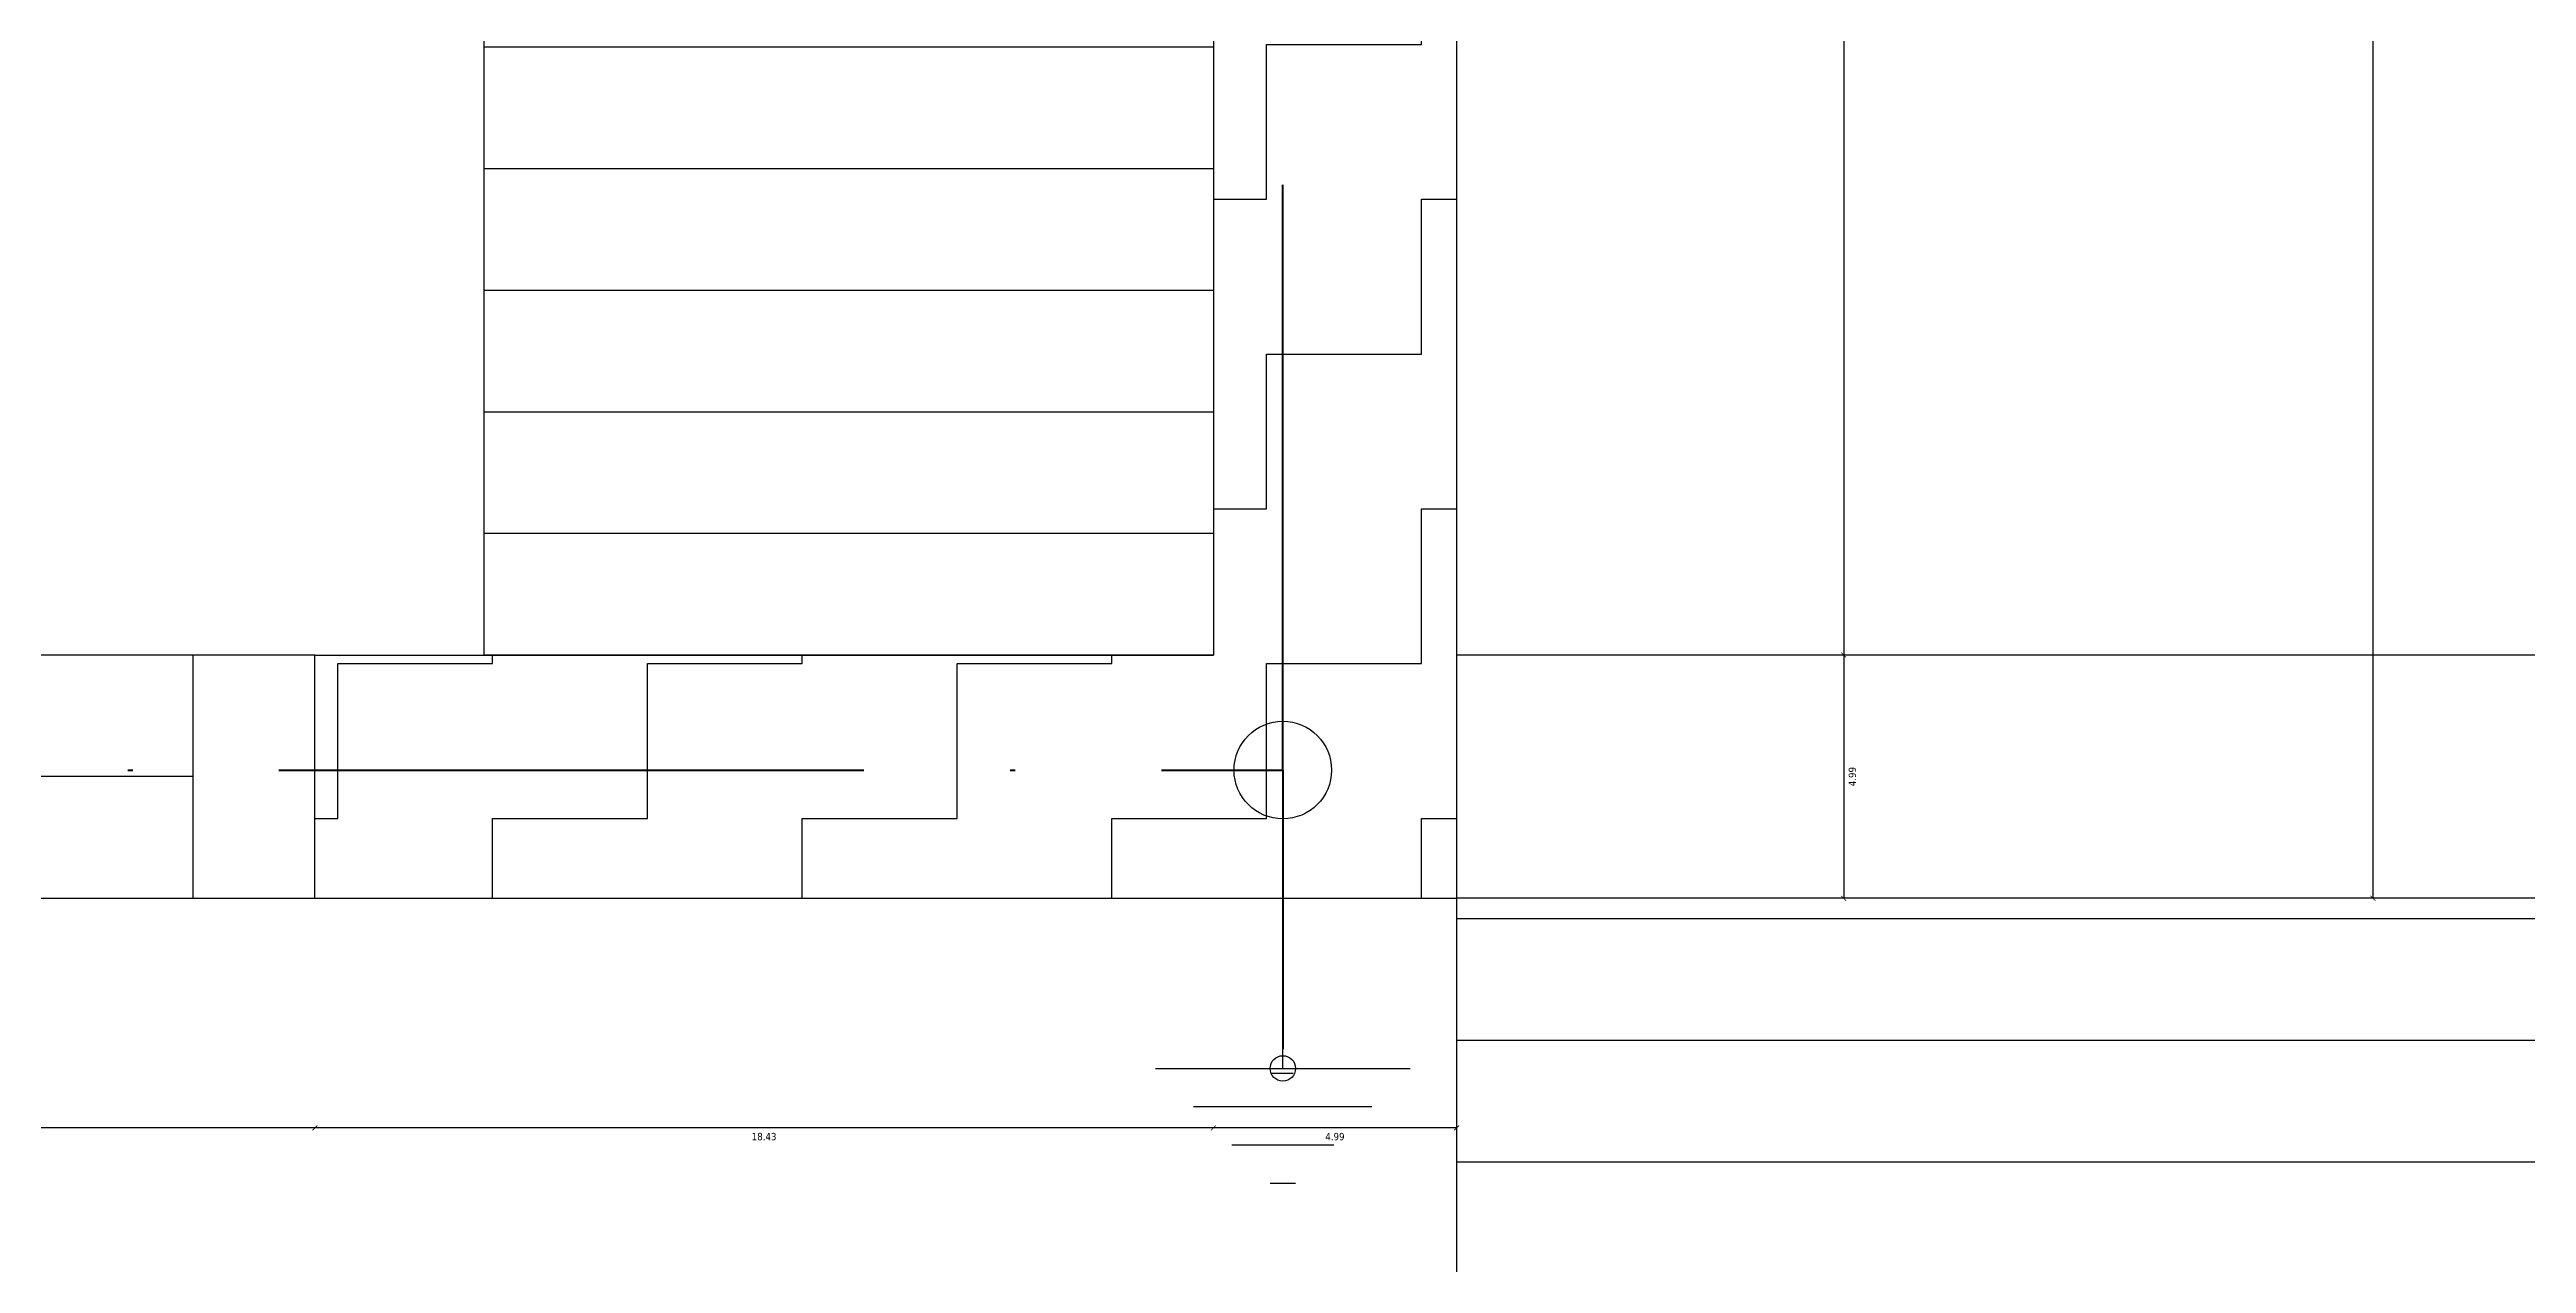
# Model space of a CAD drawing. Header units: millimetres. Extents: x 154 to 5560, y 36 to 724.
# Drawn here: x 2374.8 to 2425.6, y 152.1 to 177 of the extents above; entities that cross this region are included whole.
import ezdxf

# ---------------------------------------------------------------- set-up
doc = ezdxf.new("R2010")
doc.units = ezdxf.units.MM
doc.linetypes.add('ACAD_ISO10W100', pattern=[18, 12, -3, 0, -3])
for name, color, linetype in [('MİMARİ PLAN', 8, 'Continuous'), ('SEMBOL LİSTESİ', 7, 'Continuous'), ('topraklama', 104, 'Continuous')]:
    doc.layers.add(name, color=color, linetype=linetype)
doc.styles.add('taho', font='tahoma.ttf')
doc.dimstyles.new('PATO', dxfattribs={"dimtxt": 0.15, "dimasz": 0.1, "dimexe": 0.02, "dimexo": 0, "dimgap": 0.1, "dimtad": 2, "dimzin": 1, "dimdsep": 46, "dimtxsty": 'taho', "dimblk": 'ARCHTICK', "dimcen": 0.1, "dimse1": 1, "dimse2": 1, "dimclrd": 256, "dimclre": 1, "dimclrt": 256, "dimadec": 0, "dimazin": 0, "dimtfac": 1, "dimtix": 1, "dimtmove": 0, "dimatfit": 3, "dimldrblk": 'ARCHTICK', "dimfxl": 1, "dimtolj": 1, "dimtzin": 0, "dimarcsym": 0})

# ---------------------------------------------------------------- blocks, each defined once
blk = doc.blocks.new('_ARCHTICK')
at = {"color": 0, "linetype": 'ByBlock', "const_width": 0.15}
blk.add_lwpolyline([(-0.5, -0.5), (0.5, 0.5)], dxfattribs=at)
blk = doc.blocks.new('*D101')
at = {"layer": 'Defpoints', "color": 0, "transparency": 16777216}
for p in [(2397.617, 239.383), (2397.386, 164.562), (2411.568, 164.562)]:
    blk.add_point(p, dxfattribs=at)
at = {"layer": 'MİMARİ PLAN', "lineweight": -2, "transparency": 16777216}
blk.add_line((2411.568, 239.383), (2411.568, 164.562), dxfattribs=at)
at = {"layer": 'MİMARİ PLAN', "lineweight": -2, "transparency": 16777216, "xscale": 0.1, "yscale": 0.1, "zscale": 0.1}
for p, rotation in [((2411.568, 239.383), 90), ((2411.568, 164.562), 270)]:
    blk.add_blockref('_ARCHTICK', p, dxfattribs=dict(at, rotation=rotation))
at = {"layer": 'MİMARİ PLAN', "transparency": 16777216, "insert": (2411.747, 201.973), "char_height": 0.15, "attachment_point": 5, "rotation": 90, "style": 'taho'}
blk.add_mtext('\\A1;74.82', dxfattribs=at)
blk = doc.blocks.new('*D115')
at = {"layer": 'Defpoints', "color": 0, "transparency": 16777216}
for p in [(2411.568, 164.562), (2396.114, 159.574), (2411.568, 159.574)]:
    blk.add_point(p, dxfattribs=at)
at = {"layer": 'MİMARİ PLAN', "lineweight": -2, "transparency": 16777216}
blk.add_line((2411.568, 164.562), (2411.568, 159.574), dxfattribs=at)
at = {"layer": 'MİMARİ PLAN', "lineweight": -2, "transparency": 16777216, "xscale": 0.1, "yscale": 0.1, "zscale": 0.1}
for p, rotation in [((2411.568, 164.562), 90), ((2411.568, 159.574), 270)]:
    blk.add_blockref('_ARCHTICK', p, dxfattribs=dict(at, rotation=rotation))
at = {"layer": 'MİMARİ PLAN', "transparency": 16777216, "insert": (2411.746, 162.068), "char_height": 0.15, "attachment_point": 5, "rotation": 90, "style": 'taho'}
blk.add_mtext('\\A1;4.99', dxfattribs=at)
blk = doc.blocks.new('*D116')
at = {"layer": 'Defpoints', "color": 0, "transparency": 16777216}
for p in [(2403.627, 370.554), (2403.627, 159.574), (2422.423, 159.574)]:
    blk.add_point(p, dxfattribs=at)
at = {"layer": 'MİMARİ PLAN', "lineweight": -2, "transparency": 16777216}
blk.add_line((2422.423, 370.554), (2422.423, 159.574), dxfattribs=at)
at = {"layer": 'MİMARİ PLAN', "lineweight": -2, "transparency": 16777216, "xscale": 0.1, "yscale": 0.1, "zscale": 0.1}
for p, rotation in [((2422.423, 370.554), 90), ((2422.423, 159.574), 270)]:
    blk.add_blockref('_ARCHTICK', p, dxfattribs=dict(at, rotation=rotation))
at = {"layer": 'MİMARİ PLAN', "transparency": 16777216, "insert": (2422.602, 265.064), "char_height": 0.15, "attachment_point": 5, "rotation": 90, "style": 'taho'}
blk.add_mtext('\\A1;210.98', dxfattribs=at)
blk = doc.blocks.new('*D120')
at = {"layer": 'Defpoints', "color": 0, "transparency": 16777216}
for p in [(2330.329, 164.562), (2380.21, 159.574), (2330.329, 154.862)]:
    blk.add_point(p, dxfattribs=at)
at = {"layer": 'MİMARİ PLAN', "lineweight": -2, "transparency": 16777216}
blk.add_line((2380.21, 154.862), (2330.329, 154.862), dxfattribs=at)
at = {"layer": 'MİMARİ PLAN', "lineweight": -2, "transparency": 16777216, "xscale": 0.1, "yscale": 0.1, "zscale": 0.1, "rotation": 180}
blk.add_blockref('_ARCHTICK', (2330.329, 154.862), dxfattribs=at)
at = {"layer": 'MİMARİ PLAN', "lineweight": -2, "transparency": 16777216, "xscale": 0.1, "yscale": 0.1, "zscale": 0.1}
blk.add_blockref('_ARCHTICK', (2380.21, 154.862), dxfattribs=at)
at = {"layer": 'MİMARİ PLAN', "transparency": 16777216, "insert": (2355.27, 154.684), "char_height": 0.15, "attachment_point": 5, "style": 'taho'}
blk.add_mtext('\\A1;49.88', dxfattribs=at)
blk = doc.blocks.new('*D121')
at = {"layer": 'Defpoints', "color": 0, "transparency": 16777216}
for p in [(2380.21, 164.562), (2398.639, 164.562), (2380.21, 154.862)]:
    blk.add_point(p, dxfattribs=at)
at = {"layer": 'MİMARİ PLAN', "lineweight": -2, "transparency": 16777216}
blk.add_line((2398.639, 154.862), (2380.21, 154.862), dxfattribs=at)
at = {"layer": 'MİMARİ PLAN', "lineweight": -2, "transparency": 16777216, "xscale": 0.1, "yscale": 0.1, "zscale": 0.1, "rotation": 180}
blk.add_blockref('_ARCHTICK', (2380.21, 154.862), dxfattribs=at)
at = {"layer": 'MİMARİ PLAN', "lineweight": -2, "transparency": 16777216, "xscale": 0.1, "yscale": 0.1, "zscale": 0.1}
blk.add_blockref('_ARCHTICK', (2398.639, 154.862), dxfattribs=at)
at = {"layer": 'MİMARİ PLAN', "transparency": 16777216, "insert": (2389.424, 154.684), "char_height": 0.15, "attachment_point": 5, "style": 'taho'}
blk.add_mtext('\\A1;18.43', dxfattribs=at)
blk = doc.blocks.new('*D122')
at = {"layer": 'Defpoints', "color": 0, "transparency": 16777216}
for p in [(2398.639, 164.562), (2403.627, 164.562), (2398.639, 154.862)]:
    blk.add_point(p, dxfattribs=at)
at = {"layer": 'MİMARİ PLAN', "lineweight": -2, "transparency": 16777216}
blk.add_line((2403.627, 154.862), (2398.639, 154.862), dxfattribs=at)
at = {"layer": 'MİMARİ PLAN', "lineweight": -2, "transparency": 16777216, "xscale": 0.1, "yscale": 0.1, "zscale": 0.1, "rotation": 180}
blk.add_blockref('_ARCHTICK', (2398.639, 154.862), dxfattribs=at)
at = {"layer": 'MİMARİ PLAN', "lineweight": -2, "transparency": 16777216, "xscale": 0.1, "yscale": 0.1, "zscale": 0.1}
blk.add_blockref('_ARCHTICK', (2403.627, 154.862), dxfattribs=at)
at = {"layer": 'MİMARİ PLAN', "transparency": 16777216, "insert": (2401.133, 154.684), "char_height": 0.15, "attachment_point": 5, "style": 'taho'}
blk.add_mtext('\\A1;4.99', dxfattribs=at)
blk = doc.blocks.new('*D149')
at = {"layer": 'Defpoints', "color": 0, "transparency": 16777216}
for p in [(2405.819, 239.383), (2294.603, 164.562), (2405.819, 164.562)]:
    blk.add_point(p, dxfattribs=at)
at = {"layer": 'MİMARİ PLAN', "lineweight": -2, "transparency": 16777216}
blk.add_line((2294.603, 239.383), (2294.603, 164.562), dxfattribs=at)
at = {"layer": 'MİMARİ PLAN', "lineweight": -2, "transparency": 16777216, "xscale": 0.1, "yscale": 0.1, "zscale": 0.1}
for p, rotation in [((2294.603, 239.383), 90), ((2294.603, 164.562), 270)]:
    blk.add_blockref('_ARCHTICK', p, dxfattribs=dict(at, rotation=rotation))
at = {"layer": 'MİMARİ PLAN', "transparency": 16777216, "insert": (2294.425, 201.973), "char_height": 0.15, "attachment_point": 5, "rotation": 90, "style": 'taho'}
blk.add_mtext('\\A1;74.82', dxfattribs=at)

msp = doc.modelspace()

# ---------------------------------------------------------------- hatches: boundary and pattern name
at = {"layer": 'MİMARİ PLAN'}
h = msp.add_hatch(dxfattribs=at)
h.set_pattern_fill('ZIGZAG', color=256, style=0)
h.set_pattern_definition([(0, (1663.1286, 615.2325), (3.175, 3.175), [3.175, -3.175]), (90, (1666.3036, 615.2325), (-3.175, 3.175), [3.175, -3.175])])
h.paths.add_polyline_path([(2403.627, 370.554), (2375.441, 370.554), (2375.441, 365.566), (2398.639, 365.566), (2398.639, 164.562), (2380.21, 164.562), (2380.21, 159.574), (2403.627, 159.574)])
h = msp.add_hatch(dxfattribs=at)
h.set_pattern_fill('_USER', color=256, scale=2.494026, pattern_type=0)
h.set_pattern_definition([(0, (2383.675, 164.5622), (0, 2.49403), [])])
h.paths.add_polyline_path([(2398.639, 239.383), (2383.675, 239.383), (2383.675, 164.562), (2398.639, 164.562)])
h = msp.add_hatch(dxfattribs=at)
h.set_pattern_fill('_USER', color=256, scale=2.494026, pattern_type=0)
h.set_pattern_definition([(0, (-56938.7078, -21498.9652), (0, 2.49402597), [])])
h.paths.add_polyline_path([(2478.448, 159.574), (2473.46, 159.574), (2403.627, 159.574), (2403.627, 132.757, -0.098262), (2412.867, 126.246, -0.21896), (2423.007, 104.201, -0.318076), (2403.627, 76.819), (2403.627, 64.297), (2478.448, 64.297)])
h.paths.add_polyline_path([(2420.878, 106.221, 0.192602), (2412.867, 126.246, 0.092662), (2403.627, 131.583), (2403.627, 79.686, 0.296475)], flags=17)
at = {"layer": 'SEMBOL LİSTESİ'}
h = msp.add_hatch(dxfattribs=at)
h.set_pattern_fill('ANGLE', color=256, scale=0.261358)
h.set_pattern_definition([(360, (2347.8324, 68.3577), (4e-16, 1.825586), [1.3277, -0.497887]), (90, (2347.8324, 68.3577), (-1.825586, 6e-16), [1.3277, -0.497887])])
h.paths.add_polyline_path([(2399.802, 156.083, 1), (2400.325, 156.083, 1)])

# ---------------------------------------------------------------- linework, layer by layer
at = {"layer": 'MİMARİ PLAN'}
for p, q in [((2403.627, 370.554), (2403.627, 159.574)), ((2398.639, 365.566), (2398.639, 164.562)), ((2383.675, 239.383), (2383.675, 164.562)), ((2380.21, 164.562), (2330.329, 164.562)), ((2377.716, 159.574), (2377.716, 164.562)), ((2473.46, 164.562), (2403.627, 164.562)), ((2377.716, 162.068), (2332.823, 162.068)), ((2330.329, 159.574), (2380.21, 159.574)), ((2478.448, 159.574), (2403.627, 159.574)), ((2403.627, 159.574), (2403.627, 64.297))]:
    msp.add_line(p, q, dxfattribs=at)
at = {"layer": 'MİMARİ PLAN', "ltscale": 0.2}
for p, q in [((2380.21, 164.562), (2398.639, 164.562)), ((2380.21, 159.574), (2380.21, 164.562)), ((2380.21, 159.574), (2403.627, 159.574))]:
    msp.add_line(p, q, dxfattribs=at)
at = {"layer": 'SEMBOL LİSTESİ'}
for p, q in [((2400.064, 156.083), (2400.064, 156.867)), ((2397.45, 156.083), (2402.677, 156.083)), ((2398.234, 155.299), (2401.893, 155.299)), ((2399.018, 154.515), (2401.109, 154.515)), ((2399.802, 153.73), (2400.325, 153.73))]:
    msp.add_line(p, q, dxfattribs=at)
for centre, radius in [((2400.064, 162.202), 1), ((2400.064, 156.083), 0.261)]:
    msp.add_circle(centre, radius, dxfattribs=at)
at = {"layer": 'topraklama', "linetype": 'ACAD_ISO10W100', "lineweight": 60}
for p, q in [((2400.064, 162.202), (2400.064, 368.194)), ((2270.873, 162.202), (2400.064, 162.202)), ((2400.064, 162.202), (2400.064, 156.475))]:
    msp.add_line(p, q, dxfattribs=at)

# ---------------------------------------------------------------- dimensions: what is measured, and where the dimension line sits
at = {"layer": 'MİMARİ PLAN'}
for base, p1, p2, picture, middle in [((2422.423, 159.574), (2403.627, 370.554), (2403.627, 159.574), '*D116', (2422.602, 265.064)), ((2294.603, 164.562), (2405.819, 239.383), (2405.819, 164.562), '*D149', (2294.425, 201.973)), ((2411.568, 164.562), (2397.617, 239.383), (2397.386, 164.562), '*D101', (2411.747, 201.973)), ((2411.568, 159.574), (2411.568, 164.562), (2396.114, 159.574), '*D115', (2411.746, 162.068))]:
    dim = msp.add_linear_dim(base=base, p1=p1, p2=p2, angle=90, dimstyle='PATO', dxfattribs=at)
    dim.commit()
    dim.dimension.update_dxf_attribs({"geometry": picture, "text_midpoint": middle})
for base, p1, p2, picture, middle in [((2330.329, 154.862), (2380.21, 159.574), (2330.329, 164.562), '*D120', (2355.27, 154.684)), ((2380.21, 154.862), (2398.639, 164.562), (2380.21, 164.562), '*D121', (2389.424, 154.684)), ((2398.639, 154.862), (2403.627, 164.562), (2398.639, 164.562), '*D122', (2401.133, 154.684))]:
    dim = msp.add_linear_dim(base=base, p1=p1, p2=p2, dimstyle='PATO', dxfattribs=at)
    dim.commit()
    dim.dimension.update_dxf_attribs({"geometry": picture, "text_midpoint": middle})

doc.saveas('drawing.dxf')
